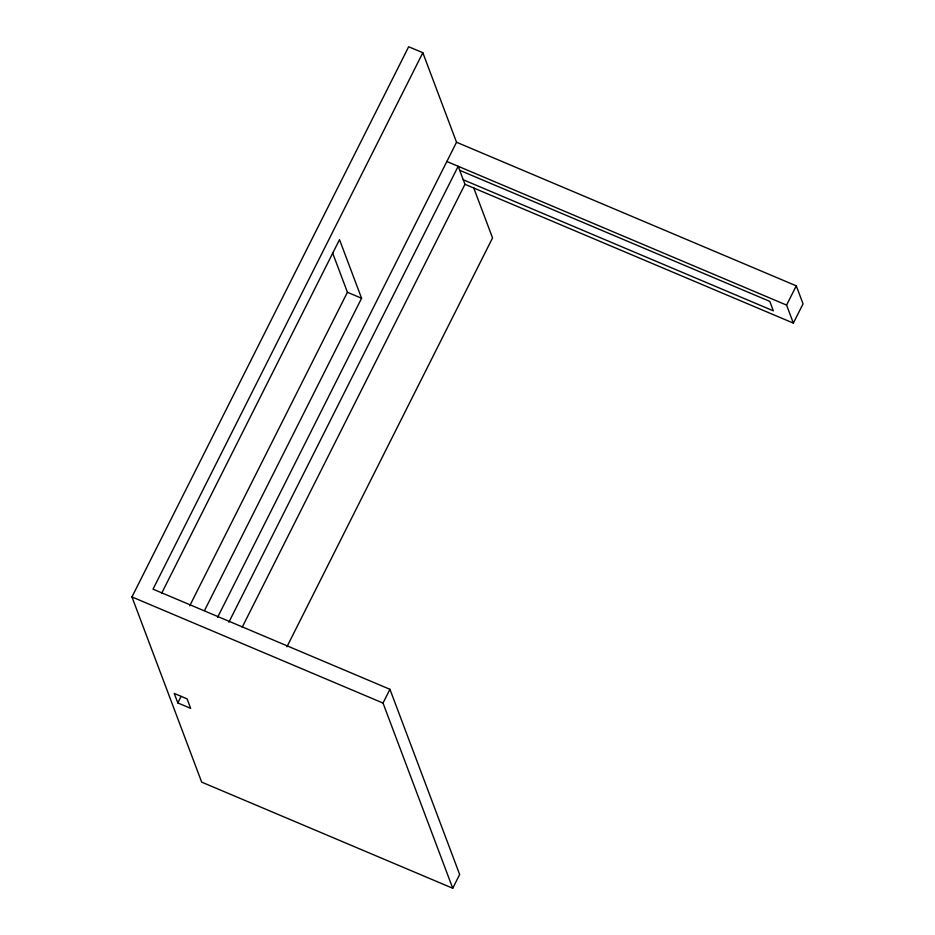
<?xml version="1.0" encoding="UTF-8"?>
<svg xmlns="http://www.w3.org/2000/svg" width="935" height="935" viewBox="0 0 935 935"><rect width="100%" height="100%" fill="white"/><g stroke="black" fill="none" stroke-linecap="round" stroke-linejoin="round"><path stroke-width="1.4" d="M422.842 52.734L153.036 589.167L389.942 689.305L459.658 874.494L452.739 888.25L201.679 782.128L131.952 596.939L408.677 46.75L422.842 52.734L456.537 142.249L796.269 285.841L803.048 303.852L793.359 323.113L464.964 184.3L458.185 166.29L228.865 622.242M161.533 593.503L339.51 239.64L361.588 298.265L204.543 610.497M189.723 605.81L347.423 292.269L332.533 252.742M217.528 617.451L456.537 142.249M177.814 702.921L174.249 693.443L187.082 698.866L190.647 708.344L177.814 702.921L181.086 696.4M242.2 627.221L464.964 184.3M286.94 646.763L492.558 237.922L473.577 187.503M452.739 888.25L383.023 703.062L389.942 689.305M793.359 323.113L786.58 305.102L796.269 285.841M446.848 161.498L786.58 305.102M459.693 170.299L769.785 301.374L773.35 310.841L463.257 179.777M347.423 292.269L361.588 298.265M131.952 596.939L383.023 703.062"/></g></svg>
